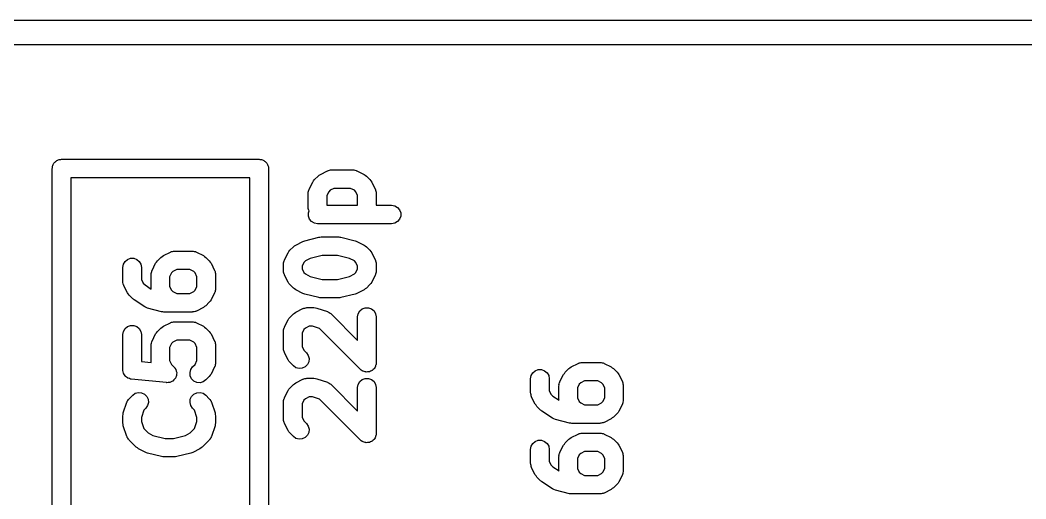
# Model space of a CAD drawing. Extents: x 10 to 287, y -200 to -10.
# Drawn here: x 192.47 to 200.6, y -53.77 to -49.9 of the extents above; entities that cross this region are included whole.
import ezdxf

# ---------------------------------------------------------------- set-up
doc = ezdxf.new("R2010")
doc.units = 0
doc.header["$MEASUREMENT"] = 0
doc.layers.add('BLACK', color=7, linetype='CONTINUOUS')

msp = doc.modelspace()

# ---------------------------------------------------------------- linework, layer by layer
at = {"layer": 'Black'}
for p, q in [((106, -49.9), (208, -49.9)), ((207.991, -50.1), (106.004, -50.1)), ((192.781, -51.0284), (192.787, -51.0261)), ((192.787, -51.0261), (192.794, -51.0261)), ((192.794, -51.0261), (192.8, -51.025)), ((192.8, -51.025), (194.4, -51.025)), ((194.4, -51.025), (194.406, -51.0261)), ((194.406, -51.0261), (194.413, -51.0261)), ((194.413, -51.0261), (194.419, -51.0284)), ((192.725, -51.1), (192.726, -51.0935)), ((192.725, -54.1), (192.725, -51.1)), ((192.726, -51.087), (192.728, -51.0808)), ((192.726, -51.0935), (192.726, -51.087)), ((192.728, -51.0808), (192.73, -51.0743)), ((192.73, -51.0743), (192.733, -51.0687)), ((192.733, -51.0687), (192.735, -51.0625)), ((192.735, -51.0625), (192.739, -51.0575)), ((192.739, -51.0575), (192.743, -51.0518)), ((192.743, -51.0518), (192.748, -51.0476)), ((192.748, -51.0476), (192.752, -51.0425)), ((192.752, -51.0425), (192.757, -51.0393)), ((192.757, -51.0393), (192.762, -51.035)), ((192.762, -51.035), (192.769, -51.0328)), ((192.769, -51.0328), (192.774, -51.0295)), ((192.774, -51.0295), (192.781, -51.0284)), ((194.419, -51.0284), (194.426, -51.0295)), ((194.426, -51.0295), (194.431, -51.0328)), ((194.431, -51.0328), (194.438, -51.035)), ((194.438, -51.035), (194.443, -51.0393)), ((194.443, -51.0393), (194.448, -51.0425)), ((194.448, -51.0425), (194.452, -51.0476)), ((194.452, -51.0476), (194.457, -51.0518)), ((194.457, -51.0518), (194.461, -51.0575)), ((194.461, -51.0575), (194.465, -51.0625)), ((194.465, -51.0625), (194.467, -51.0687)), ((194.467, -51.0687), (194.47, -51.0743)), ((194.47, -51.0743), (194.472, -51.0808)), ((194.472, -51.0808), (194.474, -51.087)), ((194.474, -51.087), (194.474, -51.0935)), ((194.474, -51.0935), (194.475, -51.1)), ((194.475, -51.1), (194.475, -54.1)), ((194.325, -51.175), (192.875, -51.175)), ((192.875, -51.175), (192.875, -54.025)), ((194.325, -54.025), (194.325, -51.175)), ((194.84, -51.1997), (194.847, -51.1898)), ((194.847, -51.1898), (194.876, -51.1613)), ((194.876, -51.1613), (194.885, -51.1544)), ((194.885, -51.1544), (194.895, -51.1472)), ((194.895, -51.1472), (194.952, -51.1186)), ((194.952, -51.1186), (194.956, -51.1174)), ((194.956, -51.1174), (194.96, -51.1152)), ((194.96, -51.1152), (194.969, -51.1137)), ((194.969, -51.1137), (194.977, -51.1112)), ((194.977, -51.1112), (194.981, -51.1115)), ((194.981, -51.1115), (194.986, -51.1107)), ((194.986, -51.1107), (195.157, -51.1107)), ((195.157, -51.1107), (195.161, -51.1115)), ((195.161, -51.1115), (195.166, -51.1112)), ((195.166, -51.1112), (195.174, -51.1137)), ((195.174, -51.1137), (195.183, -51.1152)), ((195.183, -51.1152), (195.187, -51.1174)), ((195.187, -51.1174), (195.191, -51.1186)), ((195.191, -51.1186), (195.248, -51.1472)), ((195.248, -51.1472), (195.257, -51.1544)), ((195.257, -51.1544), (195.267, -51.1613)), ((195.267, -51.1613), (195.296, -51.1898)), ((195.296, -51.1898), (195.303, -51.1997)), ((194.801, -51.2743), (194.803, -51.2706)), ((194.803, -51.2706), (194.804, -51.2665)), ((194.804, -51.2665), (194.833, -51.2093)), ((194.833, -51.2093), (194.84, -51.1997)), ((195.003, -51.2607), (194.973, -51.2759)), ((195.139, -51.2607), (195.003, -51.2607)), ((195.17, -51.2759), (195.139, -51.2607)), ((195.303, -51.1997), (195.31, -51.2093)), ((195.31, -51.2093), (195.339, -51.2665)), ((195.339, -51.2665), (195.34, -51.2706)), ((195.34, -51.2706), (195.342, -51.2743)), ((194.796, -51.3), (194.797, -51.2957)), ((194.796, -51.4143), (194.796, -51.3)), ((194.797, -51.2914), (194.799, -51.283)), ((194.797, -51.2957), (194.797, -51.2914)), ((194.799, -51.283), (194.801, -51.2743)), ((194.962, -51.2873), (194.946, -51.3177)), ((194.946, -51.3177), (194.946, -51.3964)), ((194.973, -51.2759), (194.962, -51.2873)), ((195.181, -51.2873), (195.17, -51.2759)), ((195.196, -51.3177), (195.181, -51.2873)), ((195.196, -51.3964), (195.196, -51.3177)), ((195.342, -51.2743), (195.343, -51.283)), ((195.343, -51.283), (195.346, -51.2914)), ((195.346, -51.2914), (195.346, -51.2957)), ((195.346, -51.2957), (195.346, -51.3)), ((195.346, -51.3), (195.346, -51.3964)), ((194.797, -51.4185), (194.796, -51.4143)), ((194.797, -51.4229), (194.797, -51.4185)), ((194.799, -51.4313), (194.797, -51.4229)), ((194.801, -51.4399), (194.799, -51.4313)), ((194.946, -51.3964), (195.196, -51.3964)), ((195.346, -51.3964), (195.471, -51.3964)), ((195.471, -51.3964), (195.497, -51.401)), ((195.497, -51.401), (195.52, -51.414)), ((195.52, -51.414), (195.536, -51.4339)), ((195.536, -51.4339), (195.545, -51.4584)), ((194.798, -51.4584), (194.803, -51.4435)), ((194.798, -51.4845), (194.798, -51.4584)), ((194.806, -51.5089), (194.798, -51.4845)), ((194.803, -51.4435), (194.801, -51.4399)), ((194.823, -51.5289), (194.806, -51.5089)), ((195.536, -51.5089), (195.52, -51.5289)), ((195.545, -51.4845), (195.536, -51.5089)), ((195.545, -51.4584), (195.545, -51.4845)), ((194.846, -51.5419), (194.823, -51.5289)), ((194.871, -51.5464), (194.846, -51.5419)), ((195.471, -51.5464), (194.871, -51.5464)), ((195.497, -51.5419), (195.471, -51.5464)), ((195.52, -51.5289), (195.497, -51.5419)), ((194.768, -51.6844), (194.882, -51.6558)), ((194.882, -51.6558), (194.891, -51.6552)), ((194.891, -51.6552), (194.9, -51.6536)), ((194.9, -51.6536), (195.043, -51.6536)), ((195.043, -51.6536), (195.052, -51.6552)), ((195.052, -51.6552), (195.061, -51.6558)), ((195.061, -51.6558), (195.175, -51.6844)), ((194.647, -51.7613), (194.676, -51.7327)), ((194.676, -51.7327), (194.685, -51.7258)), ((194.685, -51.7258), (194.695, -51.7186)), ((194.695, -51.7186), (194.752, -51.6901)), ((194.752, -51.6901), (194.76, -51.6877)), ((194.76, -51.6877), (194.768, -51.6844)), ((195.175, -51.6844), (195.183, -51.6877)), ((195.183, -51.6877), (195.191, -51.6901)), ((195.191, -51.6901), (195.248, -51.7186)), ((195.248, -51.7186), (195.257, -51.7258)), ((195.257, -51.7258), (195.267, -51.7327)), ((195.267, -51.7327), (195.296, -51.7613)), ((193.314, -51.8518), (193.334, -51.835)), ((193.334, -51.835), (193.358, -51.8261)), ((193.358, -51.8261), (193.384, -51.8261)), ((193.384, -51.8261), (193.409, -51.835)), ((193.409, -51.835), (193.429, -51.8518)), ((193.576, -51.847), (193.604, -51.8184)), ((193.604, -51.8184), (193.614, -51.8115)), ((193.614, -51.8115), (193.624, -51.8043)), ((193.624, -51.8043), (193.681, -51.7758)), ((193.681, -51.7758), (193.685, -51.7745)), ((193.685, -51.7745), (193.689, -51.7724)), ((193.689, -51.7724), (193.697, -51.7709)), ((193.697, -51.7709), (193.706, -51.7683)), ((193.706, -51.7683), (193.71, -51.7686)), ((193.71, -51.7686), (193.714, -51.7679)), ((193.714, -51.7679), (193.857, -51.7679)), ((193.857, -51.7679), (193.861, -51.7686)), ((193.861, -51.7686), (193.866, -51.7683)), ((193.866, -51.7683), (193.874, -51.7709)), ((193.874, -51.7709), (193.883, -51.7724)), ((193.883, -51.7724), (193.887, -51.7745)), ((193.887, -51.7745), (193.891, -51.7758)), ((193.891, -51.7758), (193.948, -51.8043)), ((193.948, -51.8043), (193.957, -51.8115)), ((193.957, -51.8115), (193.967, -51.8184)), ((193.967, -51.8184), (193.996, -51.847)), ((194.601, -51.8458), (194.603, -51.842)), ((194.603, -51.842), (194.604, -51.8379)), ((194.604, -51.8379), (194.633, -51.7807)), ((194.633, -51.7807), (194.64, -51.7711)), ((194.64, -51.7711), (194.647, -51.7613)), ((194.812, -51.8279), (194.773, -51.8474)), ((194.909, -51.8036), (194.812, -51.8279)), ((195.034, -51.8036), (194.909, -51.8036)), ((195.131, -51.8279), (195.034, -51.8036)), ((195.17, -51.8474), (195.131, -51.8279)), ((195.296, -51.7613), (195.303, -51.7711)), ((195.303, -51.7711), (195.31, -51.7807)), ((195.31, -51.7807), (195.339, -51.8379)), ((195.339, -51.8379), (195.34, -51.842)), ((195.34, -51.842), (195.342, -51.8458)), ((193.296, -51.9), (193.301, -51.8743)), ((193.296, -52.0143), (193.296, -51.9)), ((193.301, -51.8743), (193.314, -51.8518)), ((193.429, -51.8518), (193.442, -51.8743)), ((193.442, -51.8743), (193.446, -51.9)), ((193.446, -51.9), (193.446, -51.9966)), ((193.533, -51.9236), (193.561, -51.8665)), ((193.561, -51.8665), (193.569, -51.8568)), ((193.569, -51.8568), (193.576, -51.847)), ((193.732, -51.9179), (193.702, -51.9331)), ((193.839, -51.9179), (193.732, -51.9179)), ((193.87, -51.9331), (193.839, -51.9179)), ((193.996, -51.847), (194.003, -51.8568)), ((194.003, -51.8568), (194.01, -51.8665)), ((194.01, -51.8665), (194.039, -51.9236)), ((194.596, -51.8714), (194.597, -51.8672)), ((194.596, -51.9286), (194.596, -51.8714)), ((194.597, -51.8629), (194.599, -51.8544)), ((194.597, -51.8672), (194.597, -51.8629)), ((194.599, -51.8544), (194.601, -51.8458)), ((194.762, -51.8587), (194.746, -51.8891)), ((194.746, -51.8891), (194.746, -51.9109)), ((194.746, -51.9109), (194.762, -51.9413)), ((194.773, -51.8474), (194.762, -51.8587)), ((195.181, -51.8587), (195.17, -51.8474)), ((195.196, -51.8891), (195.181, -51.8587)), ((195.181, -51.9413), (195.196, -51.9109)), ((195.196, -51.9109), (195.196, -51.8891)), ((195.342, -51.8458), (195.343, -51.8544)), ((195.343, -51.8544), (195.346, -51.8629)), ((195.346, -51.8629), (195.346, -51.8672)), ((195.346, -51.8672), (195.346, -51.8714)), ((195.346, -51.8714), (195.346, -51.9286)), ((193.446, -51.9966), (193.462, -52.027)), ((193.525, -51.9486), (193.528, -51.9401)), ((193.526, -51.9529), (193.525, -51.9486)), ((193.525, -51.9571), (193.526, -51.9529)), ((193.525, -52.0714), (193.525, -51.9571)), ((193.528, -51.9401), (193.53, -51.9315)), ((193.53, -51.9315), (193.532, -51.9277)), ((193.532, -51.9277), (193.533, -51.9236)), ((193.69, -51.9444), (193.675, -51.9748)), ((193.675, -51.9748), (193.675, -52.0537)), ((193.702, -51.9331), (193.69, -51.9444)), ((193.881, -51.9444), (193.87, -51.9331)), ((193.896, -51.9748), (193.881, -51.9444)), ((193.896, -52.0537), (193.896, -51.9748)), ((194.039, -51.9236), (194.04, -51.9277)), ((194.04, -51.9277), (194.042, -51.9315)), ((194.042, -51.9315), (194.043, -51.9401)), ((194.043, -51.9401), (194.046, -51.9486)), ((194.046, -51.9486), (194.046, -51.9529)), ((194.046, -51.9529), (194.046, -51.9571)), ((194.046, -51.9571), (194.046, -52.0714)), ((194.597, -51.9328), (194.596, -51.9286)), ((194.597, -51.9371), (194.597, -51.9328)), ((194.599, -51.9456), (194.597, -51.9371)), ((194.601, -51.9542), (194.599, -51.9456)), ((194.603, -51.958), (194.601, -51.9542)), ((194.604, -51.9621), (194.603, -51.958)), ((194.633, -52.0193), (194.604, -51.9621)), ((194.762, -51.9413), (194.773, -51.9526)), ((194.773, -51.9526), (194.812, -51.9721)), ((194.812, -51.9721), (194.909, -51.9964)), ((194.909, -51.9964), (195.034, -51.9964)), ((195.034, -51.9964), (195.131, -51.9721)), ((195.131, -51.9721), (195.17, -51.9526)), ((195.17, -51.9526), (195.181, -51.9413)), ((195.339, -51.9621), (195.31, -52.0193)), ((195.34, -51.958), (195.339, -51.9621)), ((195.342, -51.9542), (195.34, -51.958)), ((195.343, -51.9456), (195.342, -51.9542)), ((195.346, -51.9371), (195.343, -51.9456)), ((195.346, -51.9286), (195.346, -51.9328)), ((195.346, -51.9328), (195.346, -51.9371)), ((193.297, -52.0185), (193.296, -52.0143)), ((193.297, -52.0229), (193.297, -52.0185)), ((193.299, -52.0313), (193.297, -52.0229)), ((193.301, -52.0399), (193.299, -52.0313)), ((193.303, -52.0437), (193.301, -52.0399)), ((193.304, -52.0478), (193.303, -52.0437)), ((193.333, -52.105), (193.304, -52.0478)), ((193.462, -52.027), (193.476, -52.0417)), ((193.476, -52.0417), (193.526, -52.0745)), ((193.526, -52.0745), (193.525, -52.0714)), ((193.675, -52.0537), (193.69, -52.0841)), ((193.69, -52.0841), (193.702, -52.0955)), ((193.87, -52.0955), (193.881, -52.0841)), ((193.881, -52.0841), (193.896, -52.0537)), ((194.046, -52.08), (194.043, -52.0884)), ((194.046, -52.0714), (194.046, -52.0757)), ((194.046, -52.0757), (194.046, -52.08)), ((194.64, -52.0289), (194.633, -52.0193)), ((194.647, -52.0387), (194.64, -52.0289)), ((194.676, -52.0673), (194.647, -52.0387)), ((194.685, -52.0742), (194.676, -52.0673)), ((194.695, -52.0814), (194.685, -52.0742)), ((194.752, -52.1099), (194.695, -52.0814)), ((195.248, -52.0814), (195.191, -52.1099)), ((195.257, -52.0742), (195.248, -52.0814)), ((195.267, -52.0673), (195.257, -52.0742)), ((195.296, -52.0387), (195.267, -52.0673)), ((195.303, -52.0289), (195.296, -52.0387)), ((195.31, -52.0193), (195.303, -52.0289)), ((193.34, -52.1146), (193.333, -52.105)), ((193.347, -52.1245), (193.34, -52.1146)), ((193.376, -52.153), (193.347, -52.1245)), ((193.382, -52.1573), (193.376, -52.153)), ((193.387, -52.1624), (193.382, -52.1573)), ((193.473, -52.2195), (193.387, -52.1624)), ((193.702, -52.0955), (193.732, -52.1107)), ((193.732, -52.1107), (193.839, -52.1107)), ((193.839, -52.1107), (193.87, -52.0955)), ((194.01, -52.1621), (194.003, -52.1718)), ((194.039, -52.105), (194.01, -52.1621)), ((194.04, -52.1008), (194.039, -52.105)), ((194.042, -52.0971), (194.04, -52.1008)), ((194.043, -52.0884), (194.042, -52.0971)), ((194.76, -52.1123), (194.752, -52.1099)), ((194.768, -52.1156), (194.76, -52.1123)), ((194.882, -52.1442), (194.768, -52.1156)), ((194.891, -52.1448), (194.882, -52.1442)), ((194.9, -52.1464), (194.891, -52.1448)), ((195.043, -52.1464), (194.9, -52.1464)), ((195.052, -52.1448), (195.043, -52.1464)), ((195.061, -52.1442), (195.052, -52.1448)), ((195.175, -52.1156), (195.061, -52.1442)), ((195.183, -52.1123), (195.175, -52.1156)), ((195.191, -52.1099), (195.183, -52.1123)), ((193.484, -52.2247), (193.473, -52.2195)), ((193.496, -52.2299), (193.484, -52.2247)), ((193.61, -52.2585), (193.496, -52.2299)), ((193.948, -52.2242), (193.891, -52.2528)), ((193.957, -52.2171), (193.948, -52.2242)), ((193.967, -52.2102), (193.957, -52.2171)), ((193.996, -52.1816), (193.967, -52.2102)), ((194.003, -52.1718), (193.996, -52.1816)), ((194.695, -52.2615), (194.752, -52.2329)), ((194.752, -52.2329), (194.756, -52.2317)), ((194.756, -52.2317), (194.76, -52.2295)), ((194.76, -52.2295), (194.769, -52.228)), ((194.769, -52.228), (194.777, -52.2255)), ((194.777, -52.2255), (194.781, -52.2257)), ((194.781, -52.2257), (194.786, -52.225)), ((194.786, -52.225), (194.843, -52.225)), ((194.843, -52.225), (194.855, -52.2271)), ((194.855, -52.2271), (194.867, -52.2288)), ((194.867, -52.2288), (194.952, -52.2574)), ((195.214, -52.2518), (195.234, -52.235)), ((195.234, -52.235), (195.258, -52.2261)), ((195.258, -52.2261), (195.284, -52.2261)), ((195.284, -52.2261), (195.309, -52.235)), ((195.309, -52.235), (195.329, -52.2518)), ((193.62, -52.2591), (193.61, -52.2585)), ((193.629, -52.2607), (193.62, -52.2591)), ((193.857, -52.2607), (193.629, -52.2607)), ((193.861, -52.26), (193.857, -52.2607)), ((193.866, -52.2602), (193.861, -52.26)), ((193.874, -52.2577), (193.866, -52.2602)), ((193.883, -52.2562), (193.874, -52.2577)), ((193.887, -52.254), (193.883, -52.2562)), ((193.891, -52.2528), (193.887, -52.254)), ((194.604, -52.3807), (194.633, -52.3236)), ((194.633, -52.3236), (194.64, -52.314)), ((194.64, -52.314), (194.647, -52.3041)), ((194.647, -52.3041), (194.676, -52.2755)), ((194.676, -52.2755), (194.685, -52.2687)), ((194.685, -52.2687), (194.695, -52.2615)), ((194.952, -52.2574), (194.956, -52.2595)), ((194.956, -52.2595), (194.96, -52.2606)), ((194.96, -52.2606), (194.967, -52.2656)), ((194.967, -52.2656), (194.975, -52.2698)), ((194.975, -52.2698), (194.978, -52.2731)), ((194.978, -52.2731), (194.982, -52.2755)), ((194.982, -52.2755), (195.196, -52.4904)), ((195.196, -52.3), (195.201, -52.2743)), ((195.196, -52.4904), (195.196, -52.3)), ((195.201, -52.2743), (195.214, -52.2518)), ((195.329, -52.2518), (195.342, -52.2743)), ((195.342, -52.2743), (195.346, -52.3)), ((195.346, -52.3), (195.346, -52.6714)), ((193.301, -52.4172), (193.314, -52.3946)), ((193.314, -52.3946), (193.334, -52.3779)), ((193.334, -52.3779), (193.358, -52.369)), ((193.358, -52.369), (193.384, -52.369)), ((193.384, -52.369), (193.409, -52.3779)), ((193.409, -52.3779), (193.429, -52.3946)), ((193.429, -52.3946), (193.442, -52.4172)), ((193.576, -52.4184), (193.604, -52.3898)), ((193.604, -52.3898), (193.614, -52.3829)), ((193.614, -52.3829), (193.624, -52.3758)), ((193.624, -52.3758), (193.681, -52.3472)), ((193.681, -52.3472), (193.685, -52.346)), ((193.685, -52.346), (193.689, -52.3438)), ((193.689, -52.3438), (193.697, -52.3423)), ((193.697, -52.3423), (193.706, -52.3398)), ((193.706, -52.3398), (193.71, -52.34)), ((193.71, -52.34), (193.714, -52.3393)), ((193.714, -52.3393), (193.857, -52.3393)), ((193.857, -52.3393), (193.861, -52.34)), ((193.861, -52.34), (193.866, -52.3398)), ((193.866, -52.3398), (193.874, -52.3423)), ((193.874, -52.3423), (193.883, -52.3438)), ((193.883, -52.3438), (193.887, -52.346)), ((193.887, -52.346), (193.891, -52.3472)), ((193.891, -52.3472), (193.948, -52.3758)), ((193.948, -52.3758), (193.957, -52.3829)), ((193.957, -52.3829), (193.967, -52.3898)), ((193.967, -52.3898), (193.996, -52.4184)), ((194.596, -52.4143), (194.597, -52.41)), ((194.597, -52.4057), (194.599, -52.3973)), ((194.597, -52.41), (194.597, -52.4057)), ((194.599, -52.3973), (194.601, -52.3886)), ((194.601, -52.3886), (194.603, -52.3849)), ((194.603, -52.3849), (194.604, -52.3807)), ((194.762, -52.4016), (194.746, -52.432)), ((194.773, -52.3902), (194.762, -52.4016)), ((194.803, -52.375), (194.773, -52.3902)), ((194.831, -52.375), (194.803, -52.375)), ((194.888, -52.3941), (194.831, -52.375)), ((195.218, -52.7245), (194.888, -52.3941)), ((193.296, -52.4429), (193.301, -52.4172)), ((193.296, -52.7286), (193.296, -52.4429)), ((193.442, -52.4172), (193.446, -52.4429)), ((193.446, -52.4429), (193.446, -52.6607)), ((193.533, -52.495), (193.561, -52.4379)), ((193.561, -52.4379), (193.569, -52.4282)), ((193.569, -52.4282), (193.576, -52.4184)), ((193.732, -52.4893), (193.702, -52.5045)), ((193.839, -52.4893), (193.732, -52.4893)), ((193.87, -52.5045), (193.839, -52.4893)), ((193.996, -52.4184), (194.003, -52.4282)), ((194.003, -52.4282), (194.01, -52.4379)), ((194.01, -52.4379), (194.039, -52.495)), ((194.596, -52.5571), (194.596, -52.4143)), ((194.746, -52.432), (194.746, -52.5394)), ((193.525, -52.52), (193.528, -52.5116)), ((193.526, -52.5243), (193.525, -52.52)), ((193.525, -52.5286), (193.526, -52.5243)), ((193.525, -52.6686), (193.525, -52.5286)), ((193.528, -52.5116), (193.53, -52.5029)), ((193.53, -52.5029), (193.532, -52.4992)), ((193.532, -52.4992), (193.533, -52.495)), ((193.69, -52.5159), (193.675, -52.5463)), ((193.675, -52.5463), (193.675, -52.6537)), ((193.702, -52.5045), (193.69, -52.5159)), ((193.881, -52.5159), (193.87, -52.5045)), ((193.896, -52.5463), (193.881, -52.5159)), ((193.896, -52.6537), (193.896, -52.5463)), ((194.039, -52.495), (194.04, -52.4992)), ((194.04, -52.4992), (194.042, -52.5029)), ((194.042, -52.5029), (194.043, -52.5116)), ((194.043, -52.5116), (194.046, -52.52)), ((194.046, -52.52), (194.046, -52.5243)), ((194.046, -52.5243), (194.046, -52.5286)), ((194.046, -52.5286), (194.046, -52.6714)), ((194.597, -52.5614), (194.596, -52.5571)), ((194.597, -52.5657), (194.597, -52.5614)), ((194.599, -52.5741), (194.597, -52.5657)), ((194.601, -52.5828), (194.599, -52.5741)), ((194.746, -52.5394), (194.762, -52.5699)), ((194.762, -52.5699), (194.782, -52.5898)), ((193.675, -52.6537), (193.69, -52.6841)), ((193.881, -52.6841), (193.896, -52.6537)), ((194.603, -52.5865), (194.601, -52.5828)), ((194.604, -52.5907), (194.603, -52.5865)), ((194.633, -52.6478), (194.604, -52.5907)), ((194.64, -52.6575), (194.633, -52.6478)), ((194.782, -52.5898), (194.797, -52.6112)), ((194.797, -52.6112), (194.803, -52.6363)), ((194.803, -52.6363), (194.801, -52.6623)), ((193.297, -52.7314), (193.296, -52.7286)), ((193.297, -52.7342), (193.297, -52.7314)), ((193.299, -52.7441), (193.297, -52.7342)), ((193.446, -52.6607), (193.525, -52.6686)), ((193.69, -52.6841), (193.71, -52.7041)), ((193.71, -52.7041), (193.71, -52.7045)), ((193.71, -52.7045), (193.711, -52.7048)), ((193.711, -52.7048), (193.718, -52.7151)), ((193.718, -52.7151), (193.725, -52.7254)), ((193.725, -52.7254), (193.725, -52.7259)), ((193.725, -52.7259), (193.726, -52.7263)), ((193.726, -52.7263), (193.729, -52.7385)), ((193.84, -52.7506), (193.846, -52.7254)), ((193.846, -52.7254), (193.861, -52.7041)), ((193.861, -52.7041), (193.881, -52.6841)), ((194.039, -52.705), (194.01, -52.7621)), ((194.04, -52.7008), (194.039, -52.705)), ((194.042, -52.6971), (194.04, -52.7008)), ((194.043, -52.6884), (194.042, -52.6971)), ((194.046, -52.68), (194.043, -52.6884)), ((194.046, -52.6714), (194.046, -52.6757)), ((194.046, -52.6757), (194.046, -52.68)), ((194.647, -52.6673), (194.64, -52.6575)), ((194.676, -52.6959), (194.647, -52.6673)), ((194.697, -52.7108), (194.676, -52.6959)), ((194.722, -52.7176), (194.697, -52.7108)), ((194.748, -52.7153), (194.722, -52.7176)), ((194.772, -52.7043), (194.748, -52.7153)), ((194.79, -52.6859), (194.772, -52.7043)), ((194.801, -52.6623), (194.79, -52.6859)), ((195.226, -52.7301), (195.218, -52.7245)), ((195.234, -52.7364), (195.226, -52.7301)), ((195.237, -52.7375), (195.234, -52.7364)), ((195.309, -52.7364), (195.3, -52.7397)), ((195.311, -52.7343), (195.309, -52.7364)), ((195.314, -52.7329), (195.311, -52.7343)), ((195.321, -52.7259), (195.314, -52.7329)), ((195.329, -52.7196), (195.321, -52.7259)), ((195.331, -52.7168), (195.329, -52.7196)), ((195.333, -52.7144), (195.331, -52.7168)), ((195.337, -52.7056), (195.333, -52.7144)), ((195.342, -52.6971), (195.337, -52.7056)), ((195.344, -52.6908), (195.342, -52.6938)), ((195.342, -52.6938), (195.342, -52.6971)), ((195.345, -52.6811), (195.344, -52.6908)), ((195.346, -52.6714), (195.345, -52.6811)), ((196.614, -52.7518), (196.634, -52.735)), ((196.634, -52.735), (196.658, -52.7261)), ((196.658, -52.7261), (196.684, -52.7261)), ((196.684, -52.7261), (196.709, -52.735)), ((196.709, -52.735), (196.729, -52.7518)), ((196.876, -52.747), (196.904, -52.7184)), ((196.904, -52.7184), (196.914, -52.7115)), ((196.914, -52.7115), (196.924, -52.7043)), ((196.924, -52.7043), (196.981, -52.6758)), ((196.981, -52.6758), (196.985, -52.6745)), ((196.985, -52.6745), (196.989, -52.6724)), ((196.989, -52.6724), (196.997, -52.6709)), ((196.997, -52.6709), (197.006, -52.6683)), ((197.006, -52.6683), (197.01, -52.6686)), ((197.01, -52.6686), (197.014, -52.6679)), ((197.014, -52.6679), (197.157, -52.6679)), ((197.157, -52.6679), (197.161, -52.6686)), ((197.161, -52.6686), (197.166, -52.6683)), ((197.166, -52.6683), (197.174, -52.6709)), ((197.174, -52.6709), (197.183, -52.6724)), ((197.183, -52.6724), (197.187, -52.6745)), ((197.187, -52.6745), (197.191, -52.6758)), ((197.191, -52.6758), (197.248, -52.7043)), ((197.248, -52.7043), (197.257, -52.7115)), ((197.257, -52.7115), (197.267, -52.7184)), ((197.267, -52.7184), (197.296, -52.747)), ((193.301, -52.7542), (193.299, -52.7441)), ((193.302, -52.7567), (193.301, -52.7542)), ((193.303, -52.7594), (193.302, -52.7567)), ((193.309, -52.7679), (193.303, -52.7594)), ((193.314, -52.7768), (193.309, -52.7679)), ((193.316, -52.7786), (193.314, -52.7768)), ((193.318, -52.7809), (193.316, -52.7786)), ((193.326, -52.7869), (193.318, -52.7809)), ((193.334, -52.7935), (193.326, -52.7869)), ((193.337, -52.7945), (193.334, -52.7935)), ((193.339, -52.7961), (193.337, -52.7945)), ((193.349, -52.7989), (193.339, -52.7961)), ((193.358, -52.8024), (193.349, -52.7989)), ((193.361, -52.8024), (193.358, -52.8024)), ((193.364, -52.8032), (193.361, -52.8024)), ((193.65, -52.8318), (193.364, -52.8032)), ((193.709, -52.8097), (193.7, -52.8186)), ((193.7, -52.8186), (193.7, -52.8188)), ((193.718, -52.8009), (193.709, -52.8097)), ((193.719, -52.8002), (193.718, -52.8005)), ((193.718, -52.8005), (193.718, -52.8009)), ((193.724, -52.7888), (193.719, -52.8002)), ((193.729, -52.7775), (193.724, -52.7888)), ((193.729, -52.7385), (193.732, -52.7506)), ((193.73, -52.7766), (193.729, -52.777)), ((193.729, -52.777), (193.729, -52.7775)), ((193.731, -52.7641), (193.73, -52.7766)), ((193.732, -52.7515), (193.731, -52.7641)), ((193.732, -52.7506), (193.732, -52.7511)), ((193.732, -52.7511), (193.732, -52.7515)), ((193.842, -52.7766), (193.84, -52.7506)), ((193.853, -52.8002), (193.842, -52.7766)), ((193.871, -52.8186), (193.853, -52.8002)), ((193.895, -52.8296), (193.871, -52.8186)), ((193.967, -52.8102), (193.946, -52.8251)), ((193.996, -52.7816), (193.967, -52.8102)), ((194.003, -52.7718), (193.996, -52.7816)), ((194.01, -52.7621), (194.003, -52.7718)), ((194.695, -52.8329), (194.752, -52.8043)), ((194.752, -52.8043), (194.756, -52.8031)), ((194.756, -52.8031), (194.76, -52.801)), ((194.76, -52.801), (194.769, -52.7994)), ((194.769, -52.7994), (194.777, -52.7969)), ((194.777, -52.7969), (194.781, -52.7972)), ((194.781, -52.7972), (194.786, -52.7964)), ((194.786, -52.7964), (194.843, -52.7964)), ((194.843, -52.7964), (194.855, -52.7985)), ((194.855, -52.7985), (194.867, -52.8003)), ((194.867, -52.8003), (194.952, -52.8288)), ((195.214, -52.8232), (195.234, -52.8065)), ((195.234, -52.8065), (195.258, -52.7976)), ((195.24, -52.7394), (195.237, -52.7375)), ((195.249, -52.7419), (195.24, -52.7394)), ((195.258, -52.7453), (195.249, -52.7419)), ((195.262, -52.7453), (195.258, -52.7453)), ((195.258, -52.7976), (195.284, -52.7976)), ((195.265, -52.7461), (195.262, -52.7453)), ((195.275, -52.7453), (195.265, -52.7461)), ((195.284, -52.7453), (195.275, -52.7453)), ((195.288, -52.7442), (195.284, -52.7453)), ((195.284, -52.7976), (195.309, -52.8065)), ((195.291, -52.7439), (195.288, -52.7442)), ((195.3, -52.7397), (195.291, -52.7439)), ((195.309, -52.8065), (195.329, -52.8232)), ((196.596, -52.8), (196.601, -52.7743)), ((196.596, -52.9143), (196.596, -52.8)), ((196.601, -52.7743), (196.614, -52.7518)), ((196.729, -52.7518), (196.742, -52.7743)), ((196.742, -52.7743), (196.746, -52.8)), ((196.746, -52.8), (196.746, -52.8966)), ((196.833, -52.8236), (196.861, -52.7665)), ((196.861, -52.7665), (196.869, -52.7568)), ((196.869, -52.7568), (196.876, -52.747)), ((197.032, -52.8179), (197.002, -52.8331)), ((197.139, -52.8179), (197.032, -52.8179)), ((197.17, -52.8331), (197.139, -52.8179)), ((197.296, -52.747), (197.303, -52.7568)), ((197.303, -52.7568), (197.31, -52.7665)), ((197.31, -52.7665), (197.339, -52.8236)), ((193.651, -52.8319), (193.65, -52.8317)), ((193.65, -52.8317), (193.65, -52.8318)), ((193.663, -52.8308), (193.651, -52.8319)), ((193.676, -52.8298), (193.663, -52.8308)), ((193.677, -52.8296), (193.676, -52.8296)), ((193.676, -52.8296), (193.676, -52.8298)), ((193.688, -52.8243), (193.677, -52.8296)), ((193.699, -52.8191), (193.688, -52.8243)), ((193.7, -52.8188), (193.699, -52.8191)), ((193.921, -52.8319), (193.895, -52.8296)), ((193.946, -52.8251), (193.921, -52.8319)), ((194.604, -52.9522), (194.633, -52.895)), ((194.633, -52.895), (194.64, -52.8854)), ((194.64, -52.8854), (194.647, -52.8755)), ((194.647, -52.8755), (194.676, -52.847)), ((194.676, -52.847), (194.685, -52.8401)), ((194.685, -52.8401), (194.695, -52.8329)), ((194.952, -52.8288), (194.956, -52.8309)), ((194.956, -52.8309), (194.96, -52.832)), ((194.96, -52.832), (194.967, -52.8371)), ((194.967, -52.8371), (194.975, -52.8413)), ((194.975, -52.8413), (194.978, -52.8445)), ((194.978, -52.8445), (194.982, -52.847)), ((194.982, -52.847), (195.196, -53.0618)), ((195.196, -52.8714), (195.201, -52.8458)), ((195.196, -53.0618), (195.196, -52.8714)), ((195.201, -52.8458), (195.214, -52.8232)), ((195.329, -52.8232), (195.342, -52.8458)), ((195.342, -52.8458), (195.346, -52.8714)), ((195.346, -52.8714), (195.346, -53.2429)), ((196.746, -52.8966), (196.762, -52.927)), ((196.825, -52.8486), (196.828, -52.8401)), ((196.826, -52.8529), (196.825, -52.8486)), ((196.825, -52.8571), (196.826, -52.8529)), ((196.825, -52.9714), (196.825, -52.8571)), ((196.828, -52.8401), (196.83, -52.8315)), ((196.83, -52.8315), (196.832, -52.8277)), ((196.832, -52.8277), (196.833, -52.8236)), ((196.99, -52.8444), (196.975, -52.8748)), ((196.975, -52.8748), (196.975, -52.9537)), ((197.002, -52.8331), (196.99, -52.8444)), ((197.181, -52.8444), (197.17, -52.8331)), ((197.196, -52.8748), (197.181, -52.8444)), ((197.196, -52.9537), (197.196, -52.8748)), ((197.339, -52.8236), (197.34, -52.8277)), ((197.34, -52.8277), (197.342, -52.8315)), ((197.342, -52.8315), (197.343, -52.8401)), ((197.343, -52.8401), (197.346, -52.8486)), ((197.346, -52.8486), (197.346, -52.8529)), ((197.346, -52.8529), (197.346, -52.8571)), ((197.346, -52.8571), (197.346, -52.9714)), ((193.332, -52.9826), (193.337, -52.9754)), ((193.337, -52.9754), (193.341, -52.9677)), ((193.341, -52.9677), (193.344, -52.9648)), ((193.344, -52.9648), (193.347, -52.9613)), ((193.347, -52.9613), (193.376, -52.9327)), ((193.376, -52.9327), (193.397, -52.9177)), ((193.397, -52.9177), (193.422, -52.911)), ((193.422, -52.911), (193.448, -52.9133)), ((193.448, -52.9133), (193.472, -52.9243)), ((193.472, -52.9243), (193.49, -52.9427)), ((193.49, -52.9427), (193.501, -52.9663)), ((193.501, -52.9663), (193.503, -52.9923)), ((193.84, -52.9923), (193.842, -52.9663)), ((193.842, -52.9663), (193.853, -52.9427)), ((193.853, -52.9427), (193.871, -52.9243)), ((193.871, -52.9243), (193.895, -52.9133)), ((193.895, -52.9133), (193.921, -52.911)), ((193.921, -52.911), (193.946, -52.9177)), ((193.946, -52.9177), (193.967, -52.9327)), ((193.967, -52.9327), (193.996, -52.9613)), ((193.996, -52.9613), (193.998, -52.9648)), ((193.998, -52.9648), (194.002, -52.9677)), ((194.002, -52.9677), (194.006, -52.9754)), ((194.006, -52.9754), (194.011, -52.9826)), ((194.597, -52.9771), (194.599, -52.9687)), ((194.597, -52.9815), (194.597, -52.9771)), ((194.599, -52.9687), (194.601, -52.9601)), ((194.601, -52.9601), (194.603, -52.9563)), ((194.603, -52.9563), (194.604, -52.9522)), ((194.762, -52.973), (194.746, -53.0034)), ((194.773, -52.9616), (194.762, -52.973)), ((194.803, -52.9464), (194.773, -52.9616)), ((194.831, -52.9464), (194.803, -52.9464)), ((194.888, -52.9656), (194.831, -52.9464)), ((195.218, -53.2959), (194.888, -52.9656)), ((196.597, -52.9185), (196.596, -52.9143)), ((196.597, -52.9229), (196.597, -52.9185)), ((196.599, -52.9313), (196.597, -52.9229)), ((196.601, -52.9399), (196.599, -52.9313)), ((196.603, -52.9437), (196.601, -52.9399)), ((196.604, -52.9478), (196.603, -52.9437)), ((196.633, -53.005), (196.604, -52.9478)), ((196.762, -52.927), (196.776, -52.9417)), ((196.776, -52.9417), (196.826, -52.9745)), ((196.826, -52.9745), (196.825, -52.9714)), ((196.975, -52.9537), (196.99, -52.9841)), ((197.181, -52.9841), (197.196, -52.9537)), ((197.346, -52.98), (197.343, -52.9884)), ((197.346, -52.9714), (197.346, -52.9757)), ((197.346, -52.9757), (197.346, -52.98)), ((193.3, -53.0763), (193.329, -52.9906)), ((193.329, -52.9906), (193.331, -52.9868)), ((193.331, -52.9868), (193.332, -52.9826)), ((193.466, -53.0548), (193.446, -53.1122)), ((193.482, -53.0387), (193.466, -53.0548)), ((193.497, -53.0174), (193.482, -53.0387)), ((193.503, -52.9923), (193.497, -53.0174)), ((193.846, -53.0174), (193.84, -52.9923)), ((193.861, -53.0387), (193.846, -53.0174)), ((193.877, -53.0548), (193.861, -53.0387)), ((193.896, -53.1122), (193.877, -53.0548)), ((194.011, -52.9826), (194.012, -52.9868)), ((194.012, -52.9868), (194.014, -52.9906)), ((194.014, -52.9906), (194.043, -53.0763)), ((194.596, -52.9857), (194.597, -52.9815)), ((194.596, -53.1286), (194.596, -52.9857)), ((194.746, -53.0034), (194.746, -53.1109)), ((196.64, -53.0146), (196.633, -53.005)), ((196.647, -53.0245), (196.64, -53.0146)), ((196.676, -53.053), (196.647, -53.0245)), ((196.682, -53.0573), (196.676, -53.053)), ((196.687, -53.0624), (196.682, -53.0573)), ((196.773, -53.1195), (196.687, -53.0624)), ((196.99, -52.9841), (197.002, -52.9955)), ((197.002, -52.9955), (197.032, -53.0107)), ((197.032, -53.0107), (197.139, -53.0107)), ((197.139, -53.0107), (197.17, -52.9955)), ((197.17, -52.9955), (197.181, -52.9841)), ((197.31, -53.0621), (197.303, -53.0718)), ((197.339, -53.005), (197.31, -53.0621)), ((197.34, -53.0008), (197.339, -53.005)), ((197.342, -52.9971), (197.34, -53.0008)), ((197.343, -52.9884), (197.342, -52.9971)), ((193.296, -53.1), (193.299, -53.0882)), ((193.296, -53.1571), (193.296, -53.1)), ((193.299, -53.0882), (193.3, -53.0763)), ((193.446, -53.1122), (193.446, -53.145)), ((193.896, -53.145), (193.896, -53.1122)), ((194.043, -53.0763), (194.044, -53.0882)), ((194.044, -53.0882), (194.046, -53.1)), ((194.046, -53.1), (194.046, -53.1571)), ((194.597, -53.1328), (194.596, -53.1286)), ((194.597, -53.1371), (194.597, -53.1328)), ((194.599, -53.1456), (194.597, -53.1371)), ((194.746, -53.1109), (194.762, -53.1413)), ((194.762, -53.1413), (194.782, -53.1613)), ((196.784, -53.1247), (196.773, -53.1195)), ((196.796, -53.1299), (196.784, -53.1247)), ((196.91, -53.1585), (196.796, -53.1299)), ((197.248, -53.1242), (197.191, -53.1528)), ((197.257, -53.1171), (197.248, -53.1242)), ((197.267, -53.1102), (197.257, -53.1171)), ((197.296, -53.0816), (197.267, -53.1102)), ((197.303, -53.0718), (197.296, -53.0816)), ((193.299, -53.169), (193.296, -53.1571)), ((193.3, -53.1809), (193.299, -53.169)), ((193.329, -53.2666), (193.3, -53.1809)), ((193.446, -53.145), (193.466, -53.2023)), ((193.466, -53.2023), (193.502, -53.2384)), ((193.841, -53.2384), (193.877, -53.2023)), ((193.877, -53.2023), (193.896, -53.145)), ((194.043, -53.1809), (194.014, -53.2666)), ((194.044, -53.169), (194.043, -53.1809)), ((194.046, -53.1571), (194.044, -53.169)), ((194.601, -53.1542), (194.599, -53.1456)), ((194.603, -53.158), (194.601, -53.1542)), ((194.604, -53.1621), (194.603, -53.158)), ((194.633, -53.2193), (194.604, -53.1621)), ((194.64, -53.2289), (194.633, -53.2193)), ((194.782, -53.1613), (194.797, -53.1826)), ((194.797, -53.1826), (194.803, -53.2077)), ((194.803, -53.2077), (194.801, -53.2337)), ((196.92, -53.1591), (196.91, -53.1585)), ((196.929, -53.1607), (196.92, -53.1591)), ((197.157, -53.1607), (196.929, -53.1607)), ((197.161, -53.16), (197.157, -53.1607)), ((197.166, -53.1602), (197.161, -53.16)), ((197.174, -53.1577), (197.166, -53.1602)), ((197.183, -53.1562), (197.174, -53.1577)), ((197.187, -53.154), (197.183, -53.1562)), ((197.191, -53.1528), (197.187, -53.154)), ((193.331, -53.2704), (193.329, -53.2666)), ((193.332, -53.2746), (193.331, -53.2704)), ((193.337, -53.2818), (193.332, -53.2746)), ((193.341, -53.2895), (193.337, -53.2818)), ((193.344, -53.2923), (193.341, -53.2895)), ((193.347, -53.2959), (193.344, -53.2923)), ((193.404, -53.353), (193.347, -53.2959)), ((193.502, -53.2384), (193.54, -53.2578)), ((193.54, -53.2578), (193.638, -53.2821)), ((193.638, -53.2821), (193.705, -53.2821)), ((193.705, -53.2821), (193.802, -53.2578)), ((193.802, -53.2578), (193.841, -53.2384)), ((193.996, -53.2959), (193.939, -53.353)), ((193.998, -53.2923), (193.996, -53.2959)), ((194.002, -53.2895), (193.998, -53.2923)), ((194.006, -53.2817), (194.002, -53.2895)), ((194.011, -53.2746), (194.006, -53.2817)), ((194.012, -53.2704), (194.011, -53.2746)), ((194.014, -53.2666), (194.012, -53.2704)), ((194.647, -53.2387), (194.64, -53.2289)), ((194.676, -53.2673), (194.647, -53.2387)), ((194.697, -53.2823), (194.676, -53.2673)), ((194.722, -53.289), (194.697, -53.2823)), ((194.748, -53.2867), (194.722, -53.289)), ((194.772, -53.2757), (194.748, -53.2867)), ((194.79, -53.2573), (194.772, -53.2757)), ((194.801, -53.2337), (194.79, -53.2573)), ((195.226, -53.3015), (195.218, -53.2959)), ((195.234, -53.3078), (195.226, -53.3015)), ((195.311, -53.3057), (195.309, -53.3078)), ((195.314, -53.3043), (195.311, -53.3057)), ((195.321, -53.2974), (195.314, -53.3043)), ((195.329, -53.2911), (195.321, -53.2974)), ((195.331, -53.2882), (195.329, -53.2911)), ((195.333, -53.2859), (195.331, -53.2882)), ((195.337, -53.277), (195.333, -53.2859)), ((195.342, -53.2685), (195.337, -53.277)), ((195.344, -53.2623), (195.342, -53.2653)), ((195.342, -53.2653), (195.342, -53.2685)), ((195.345, -53.2525), (195.344, -53.2623)), ((195.346, -53.2429), (195.345, -53.2525)), ((196.614, -53.3232), (196.634, -53.3065)), ((196.634, -53.3065), (196.658, -53.2976)), ((196.658, -53.2976), (196.684, -53.2976)), ((196.684, -53.2976), (196.709, -53.3065)), ((196.709, -53.3065), (196.729, -53.3232)), ((196.876, -53.3184), (196.904, -53.2898)), ((196.904, -53.2898), (196.914, -53.2829)), ((196.914, -53.2829), (196.924, -53.2758)), ((196.924, -53.2758), (196.981, -53.2472)), ((196.981, -53.2472), (196.985, -53.246)), ((196.985, -53.246), (196.989, -53.2438)), ((196.989, -53.2438), (196.997, -53.2423)), ((196.997, -53.2423), (197.006, -53.2398)), ((197.006, -53.2398), (197.01, -53.24)), ((197.01, -53.24), (197.014, -53.2393)), ((197.014, -53.2393), (197.157, -53.2393)), ((197.157, -53.2393), (197.161, -53.24)), ((197.161, -53.24), (197.166, -53.2398)), ((197.166, -53.2398), (197.174, -53.2423)), ((197.174, -53.2423), (197.183, -53.2438)), ((197.183, -53.2438), (197.187, -53.246)), ((197.187, -53.246), (197.191, -53.2472)), ((197.191, -53.2472), (197.248, -53.2758)), ((197.248, -53.2758), (197.257, -53.2829)), ((197.257, -53.2829), (197.267, -53.2898)), ((197.267, -53.2898), (197.296, -53.3184)), ((193.414, -53.3599), (193.404, -53.353)), ((193.424, -53.3671), (193.414, -53.3599)), ((193.481, -53.3957), (193.424, -53.3671)), ((193.919, -53.3671), (193.862, -53.3957)), ((193.929, -53.3599), (193.919, -53.3671)), ((193.939, -53.353), (193.929, -53.3599)), ((195.237, -53.3089), (195.234, -53.3078)), ((195.24, -53.3108), (195.237, -53.3089)), ((195.249, -53.3134), (195.24, -53.3108)), ((195.258, -53.3167), (195.249, -53.3134)), ((195.262, -53.3167), (195.258, -53.3167)), ((195.265, -53.3176), (195.262, -53.3167)), ((195.275, -53.3167), (195.265, -53.3176)), ((195.284, -53.3167), (195.275, -53.3167)), ((195.288, -53.3156), (195.284, -53.3167)), ((195.291, -53.3153), (195.288, -53.3156)), ((195.3, -53.3112), (195.291, -53.3153)), ((195.309, -53.3078), (195.3, -53.3112)), ((196.596, -53.3714), (196.601, -53.3458)), ((196.596, -53.4857), (196.596, -53.3714)), ((196.601, -53.3458), (196.614, -53.3232)), ((196.729, -53.3232), (196.742, -53.3458)), ((196.742, -53.3458), (196.746, -53.3714)), ((196.746, -53.3714), (196.746, -53.468)), ((196.833, -53.395), (196.861, -53.3379)), ((196.861, -53.3379), (196.869, -53.3282)), ((196.869, -53.3282), (196.876, -53.3184)), ((197.296, -53.3184), (197.303, -53.3282)), ((197.303, -53.3282), (197.31, -53.3379)), ((197.31, -53.3379), (197.339, -53.395)), ((193.489, -53.398), (193.481, -53.3957)), ((193.496, -53.4013), (193.489, -53.398)), ((193.61, -53.4299), (193.496, -53.4013)), ((193.62, -53.4305), (193.61, -53.4299)), ((193.629, -53.4321), (193.62, -53.4305)), ((193.714, -53.4321), (193.629, -53.4321)), ((193.723, -53.4305), (193.714, -53.4321)), ((193.732, -53.4299), (193.723, -53.4305)), ((193.847, -53.4013), (193.732, -53.4299)), ((193.854, -53.398), (193.847, -53.4013)), ((193.862, -53.3957), (193.854, -53.398)), ((196.746, -53.468), (196.762, -53.4984)), ((196.825, -53.42), (196.828, -53.4116)), ((196.826, -53.4243), (196.825, -53.42)), ((196.825, -53.4286), (196.826, -53.4243)), ((196.825, -53.5429), (196.825, -53.4286)), ((196.828, -53.4116), (196.83, -53.4029)), ((196.83, -53.4029), (196.832, -53.3992)), ((196.832, -53.3992), (196.833, -53.395)), ((196.99, -53.4159), (196.975, -53.4463)), ((196.975, -53.4463), (196.975, -53.5252)), ((197.002, -53.4045), (196.99, -53.4159)), ((197.032, -53.3893), (197.002, -53.4045)), ((197.139, -53.3893), (197.032, -53.3893)), ((197.17, -53.4045), (197.139, -53.3893)), ((197.181, -53.4159), (197.17, -53.4045)), ((197.196, -53.4463), (197.181, -53.4159)), ((197.196, -53.5252), (197.196, -53.4463)), ((197.339, -53.395), (197.34, -53.3992)), ((197.34, -53.3992), (197.342, -53.4029)), ((197.342, -53.4029), (197.343, -53.4116)), ((197.343, -53.4116), (197.346, -53.42)), ((197.346, -53.42), (197.346, -53.4243)), ((197.346, -53.4243), (197.346, -53.4286)), ((197.346, -53.4286), (197.346, -53.5429)), ((196.597, -53.49), (196.596, -53.4857)), ((196.597, -53.4943), (196.597, -53.49)), ((196.599, -53.5027), (196.597, -53.4943)), ((196.601, -53.5114), (196.599, -53.5027)), ((196.603, -53.5151), (196.601, -53.5114)), ((196.604, -53.5193), (196.603, -53.5151)), ((196.633, -53.5764), (196.604, -53.5193)), ((196.762, -53.4984), (196.776, -53.5131)), ((196.776, -53.5131), (196.826, -53.5459)), ((196.826, -53.5459), (196.825, -53.5429)), ((196.975, -53.5252), (196.99, -53.5556)), ((197.181, -53.5556), (197.196, -53.5252)), ((197.346, -53.5429), (197.346, -53.5471)), ((197.346, -53.5471), (197.346, -53.5514)), ((196.64, -53.586), (196.633, -53.5764)), ((196.647, -53.5959), (196.64, -53.586)), ((196.676, -53.6245), (196.647, -53.5959)), ((196.682, -53.6287), (196.676, -53.6245)), ((196.687, -53.6338), (196.682, -53.6287)), ((196.99, -53.5556), (197.002, -53.5669)), ((197.002, -53.5669), (197.032, -53.5821)), ((197.032, -53.5821), (197.139, -53.5821)), ((197.139, -53.5821), (197.17, -53.5669)), ((197.17, -53.5669), (197.181, -53.5556)), ((197.339, -53.5764), (197.31, -53.6335)), ((197.34, -53.5723), (197.339, -53.5764)), ((197.342, -53.5685), (197.34, -53.5723)), ((197.343, -53.5599), (197.342, -53.5685)), ((197.346, -53.5514), (197.343, -53.5599)), ((196.773, -53.691), (196.687, -53.6338)), ((196.784, -53.6961), (196.773, -53.691)), ((196.796, -53.7013), (196.784, -53.6961)), ((196.91, -53.7299), (196.796, -53.7013)), ((197.248, -53.6957), (197.191, -53.7242)), ((197.257, -53.6885), (197.248, -53.6957)), ((197.267, -53.6816), (197.257, -53.6885)), ((197.296, -53.653), (197.267, -53.6816)), ((197.303, -53.6432), (197.296, -53.653)), ((197.31, -53.6335), (197.303, -53.6432)), ((196.92, -53.7305), (196.91, -53.7299)), ((196.929, -53.7321), (196.92, -53.7305)), ((197.157, -53.7321), (196.929, -53.7321)), ((197.161, -53.7314), (197.157, -53.7321)), ((197.166, -53.7317), (197.161, -53.7314)), ((197.174, -53.7291), (197.166, -53.7317)), ((197.183, -53.7276), (197.174, -53.7291)), ((197.187, -53.7255), (197.183, -53.7276)), ((197.191, -53.7242), (197.187, -53.7255))]:
    msp.add_line(p, q, dxfattribs=at)

doc.saveas('drawing.dxf')
